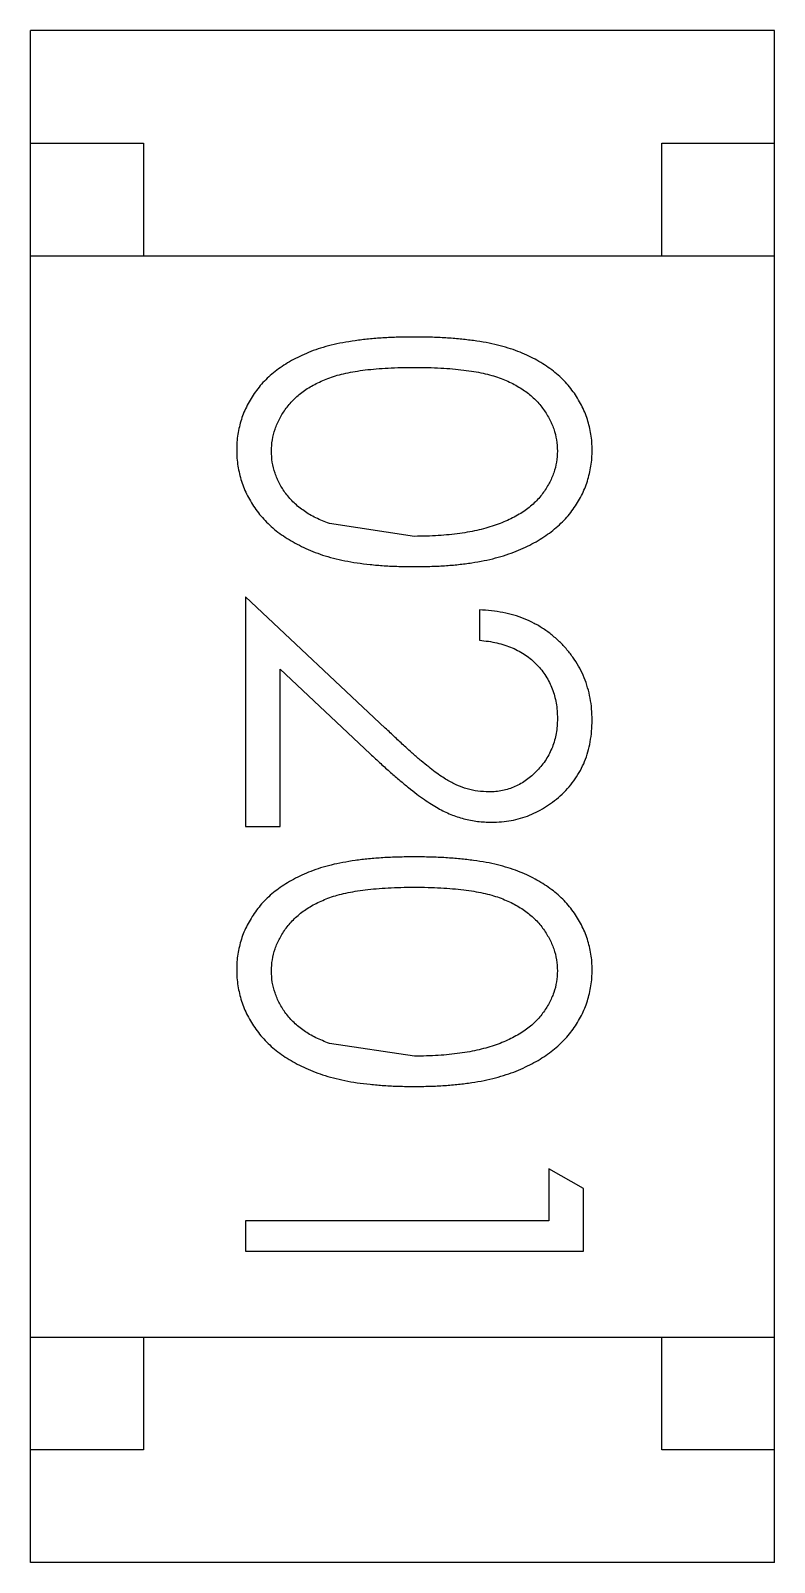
# Model space of a CAD drawing. Header units: millimetres. Extents: x -35.9 to 51.6, y -31.6 to 17.9.
# Drawn here: x 28.24 to 28.57, y -12.301 to -11.621 of the extents above; entities that cross this region are included whole.
import ezdxf

# ---------------------------------------------------------------- set-up
doc = ezdxf.new("R2010")
doc.units = ezdxf.units.MM
doc.header["$LTSCALE"] = 1.21
doc.header["$MEASUREMENT"] = 0
doc.layers.get('0').update_dxf_attribs({"linetype": 'CONTINUOUS'})

msp = doc.modelspace()

# ---------------------------------------------------------------- linework, layer by layer
at = {"color": 7, "linetype": 'Continuous'}
for p, q in [((28.23951, -12.30126), (28.23951, -11.62126)), ((28.56951, -11.62126), (28.23951, -11.62126)), ((28.56951, -12.30126), (28.56951, -11.62126)), ((28.23951, -11.67126), (28.28951, -11.67126)), ((28.28951, -11.67126), (28.28951, -11.72126)), ((28.51951, -11.72126), (28.51951, -11.67126)), ((28.51951, -11.67126), (28.56951, -11.67126)), ((28.23951, -11.72126), (28.56951, -11.72126)), ((28.40979, -11.84576), (28.37208, -11.84008)), ((28.33479, -11.87268), (28.33479, -11.9746)), ((28.39687, -11.93085), (28.33479, -11.87268)), ((28.43864, -11.87845), (28.43864, -11.89191)), ((28.35018, -11.9746), (28.35018, -11.9048)), ((28.35018, -11.9048), (28.39023, -11.94233)), ((28.33479, -11.9746), (28.35018, -11.9746)), ((28.40979, -12.07653), (28.37208, -12.07085)), ((28.46941, -12.12653), (28.46941, -12.1496)), ((28.48479, -12.13533), (28.46941, -12.12653)), ((28.48479, -12.16306), (28.48479, -12.13533)), ((28.33479, -12.1496), (28.33479, -12.16306)), ((28.46941, -12.1496), (28.33479, -12.1496)), ((28.33479, -12.16306), (28.48479, -12.16306)), ((28.23951, -12.20126), (28.56951, -12.20126)), ((28.28951, -12.20126), (28.28951, -12.25126)), ((28.51951, -12.25126), (28.51951, -12.20126)), ((28.28951, -12.25126), (28.23951, -12.25126)), ((28.56951, -12.25126), (28.51951, -12.25126)), ((28.56951, -12.30126), (28.23951, -12.30126))]:
    msp.add_line(p, q, dxfattribs=at)
for points, knots in [([(28.40973, -11.7573), (28.40735, -11.75731), (28.40271, -11.75734), (28.39594, -11.75764), (28.38959, -11.75814), (28.38364, -11.75886), (28.37811, -11.75976), (28.37296, -11.76081), (28.36824, -11.76214), (28.36391, -11.76365), (28.35991, -11.76535), (28.35618, -11.76721), (28.35272, -11.76922), (28.34951, -11.7714), (28.34654, -11.7737), (28.34381, -11.77617), (28.34138, -11.77883), (28.33918, -11.78162), (28.33726, -11.78454), (28.33557, -11.78756), (28.33411, -11.79065), (28.33299, -11.79385), (28.33207, -11.79712), (28.33141, -11.80047), (28.331, -11.80393), (28.33096, -11.80626), (28.33094, -11.80745)], [0, 0, 0, 0, 0.068113, 0.132564, 0.193427, 0.250218, 0.303569, 0.353576, 0.400235, 0.443586, 0.484619, 0.524292, 0.56238, 0.599049, 0.63494, 0.669782, 0.704009, 0.737842, 0.771098, 0.803896, 0.836415, 0.868639, 0.900715, 0.933378, 0.966213, 1, 1, 1, 1]), ([(28.48864, -11.80745), (28.48862, -11.80626), (28.48858, -11.80393), (28.48817, -11.80047), (28.48752, -11.79711), (28.48657, -11.79382), (28.48541, -11.7906), (28.48395, -11.78748), (28.48223, -11.78446), (28.48028, -11.7815), (28.47806, -11.77869), (28.47562, -11.77602), (28.4729, -11.77356), (28.46994, -11.77123), (28.46672, -11.76909), (28.46329, -11.76705), (28.45958, -11.76523), (28.45562, -11.76356), (28.45131, -11.76208), (28.44661, -11.7608), (28.4415, -11.75968), (28.43596, -11.75884), (28.42999, -11.75815), (28.42361, -11.75764), (28.41681, -11.75734), (28.41214, -11.75731), (28.40973, -11.7573)], [0, 0, 0, 0, 0.033742, 0.066533, 0.099153, 0.13154, 0.164087, 0.196563, 0.229707, 0.263315, 0.297504, 0.331686, 0.366482, 0.4021, 0.438958, 0.476748, 0.515985, 0.556589, 0.599519, 0.645765, 0.695487, 0.748721, 0.805687, 0.866754, 0.931405, 1, 1, 1, 1]), ([(28.34633, -11.8079), (28.34641, -11.80625), (28.34658, -11.80294), (28.34788, -11.79807), (28.34995, -11.79333), (28.35233, -11.78956), (28.35463, -11.78671), (28.35655, -11.78465), (28.35871, -11.78277), (28.36102, -11.78099), (28.36353, -11.77936), (28.36624, -11.7779), (28.36914, -11.77654), (28.37225, -11.77529), (28.37566, -11.7742), (28.37943, -11.77328), (28.38358, -11.77252), (28.38808, -11.77184), (28.39298, -11.77139), (28.39825, -11.77103), (28.4039, -11.77077), (28.40779, -11.77076), (28.40979, -11.77076)], [0, 0, 0, 0, 0.060034, 0.120278, 0.182348, 0.247919, 0.281641, 0.315701, 0.350322, 0.385703, 0.421819, 0.459196, 0.497866, 0.538301, 0.58121, 0.628183, 0.679403, 0.734699, 0.794074, 0.858416, 0.927049, 1, 1, 1, 1]), ([(28.40979, -11.77076), (28.4118, -11.77076), (28.41571, -11.77077), (28.42137, -11.77103), (28.42666, -11.77137), (28.43155, -11.7719), (28.43609, -11.77249), (28.44022, -11.77332), (28.44398, -11.77423), (28.44739, -11.77532), (28.4505, -11.77657), (28.45341, -11.77792), (28.45611, -11.77942), (28.45862, -11.78105), (28.46095, -11.7828), (28.46307, -11.78469), (28.46502, -11.78671), (28.46726, -11.78957), (28.46962, -11.79331), (28.47176, -11.79801), (28.47299, -11.80292), (28.47317, -11.80624), (28.47325, -11.8079)], [0, 0, 0, 0, 0.073302, 0.142286, 0.206253, 0.266017, 0.321612, 0.372532, 0.419497, 0.462398, 0.502825, 0.541489, 0.579034, 0.615143, 0.650298, 0.684912, 0.718701, 0.752189, 0.817245, 0.879117, 0.939613, 1, 1, 1, 1]), ([(28.33094, -11.80745), (28.33096, -11.80864), (28.331, -11.81101), (28.33145, -11.81453), (28.3321, -11.81797), (28.33303, -11.82131), (28.33425, -11.82457), (28.33568, -11.82777), (28.33744, -11.83086), (28.33942, -11.83387), (28.34168, -11.83676), (28.34421, -11.83949), (28.34698, -11.84209), (28.35003, -11.8445), (28.35333, -11.84675), (28.3569, -11.84882), (28.3607, -11.85075), (28.36477, -11.85252), (28.36915, -11.85415), (28.3739, -11.85546), (28.37899, -11.85664), (28.38444, -11.8576), (28.39026, -11.8583), (28.39643, -11.85885), (28.40297, -11.85914), (28.40744, -11.85919), (28.40973, -11.85922)], [0, 0, 0, 0, 0.033824, 0.067298, 0.10028, 0.133019, 0.165736, 0.198792, 0.232372, 0.266409, 0.301016, 0.336196, 0.371972, 0.408574, 0.446394, 0.485225, 0.525372, 0.567224, 0.611081, 0.65775, 0.70702, 0.759235, 0.814484, 0.873227, 0.934937, 1, 1, 1, 1]), ([(28.37208, -11.84008), (28.37103, -11.83969), (28.36899, -11.83893), (28.36605, -11.8376), (28.36333, -11.83614), (28.36081, -11.83453), (28.3585, -11.83278), (28.35636, -11.83094), (28.35444, -11.82893), (28.3522, -11.82612), (28.34985, -11.82243), (28.34785, -11.81772), (28.34653, -11.81288), (28.3464, -11.80956), (28.34633, -11.8079)], [0, 0, 0, 0, 0.075949, 0.148549, 0.218996, 0.286119, 0.351826, 0.416074, 0.478265, 0.540325, 0.660405, 0.774606, 0.887187, 1, 1, 1, 1]), ([(28.40973, -11.85922), (28.41203, -11.85919), (28.41652, -11.85914), (28.42309, -11.85885), (28.4293, -11.85831), (28.43514, -11.85757), (28.44062, -11.85661), (28.44574, -11.85546), (28.45049, -11.85403), (28.45491, -11.85245), (28.45899, -11.85062), (28.46284, -11.84872), (28.46639, -11.84659), (28.4697, -11.84436), (28.47272, -11.84193), (28.4755, -11.83937), (28.47802, -11.83665), (28.48025, -11.83377), (28.48225, -11.8308), (28.48395, -11.82771), (28.48541, -11.82454), (28.48657, -11.82128), (28.48751, -11.81795), (28.48818, -11.81452), (28.48857, -11.81101), (28.48862, -11.80864), (28.48864, -11.80745)], [0, 0, 0, 0, 0.065278, 0.127205, 0.186168, 0.241675, 0.294115, 0.343609, 0.390387, 0.434463, 0.476646, 0.517002, 0.555936, 0.593716, 0.630057, 0.665601, 0.700745, 0.734917, 0.768681, 0.802087, 0.834849, 0.867433, 0.900138, 0.932806, 0.966212, 1, 1, 1, 1]), ([(28.47325, -11.8079), (28.47317, -11.80954), (28.47299, -11.81282), (28.47176, -11.81767), (28.46961, -11.82234), (28.46727, -11.82609), (28.46498, -11.82895), (28.46297, -11.83099), (28.46076, -11.83295), (28.45827, -11.83475), (28.45556, -11.83644), (28.45261, -11.83799), (28.44944, -11.83945), (28.44602, -11.84077), (28.44234, -11.84192), (28.43844, -11.843), (28.43426, -11.8438), (28.42986, -11.84455), (28.42519, -11.84506), (28.42029, -11.84551), (28.41512, -11.84569), (28.41159, -11.84573), (28.40979, -11.84576)], [0, 0, 0, 0, 0.059689, 0.119507, 0.181075, 0.246162, 0.279894, 0.314468, 0.350403, 0.387474, 0.426147, 0.466624, 0.508745, 0.553328, 0.600058, 0.649177, 0.700552, 0.754894, 0.811825, 0.871514, 0.934319, 1, 1, 1, 1]), ([(28.48864, -11.92737), (28.4886, -11.92569), (28.48853, -11.9224), (28.48785, -11.91757), (28.48673, -11.91294), (28.48521, -11.90851), (28.4832, -11.9043), (28.48078, -11.90028), (28.47793, -11.89646), (28.47462, -11.89291), (28.47101, -11.88964), (28.46711, -11.88676), (28.46295, -11.88433), (28.45856, -11.8823), (28.45393, -11.88067), (28.44904, -11.87952), (28.44393, -11.87871), (28.44042, -11.87854), (28.43864, -11.87845)], [0, 0, 0, 0, 0.06445, 0.126725, 0.187421, 0.247417, 0.306749, 0.366595, 0.427749, 0.490235, 0.553031, 0.614805, 0.676505, 0.738096, 0.801021, 0.864897, 0.931209, 1, 1, 1, 1]), ([(28.43864, -11.89191), (28.43997, -11.89204), (28.44258, -11.89229), (28.44635, -11.89303), (28.44991, -11.89397), (28.45323, -11.89521), (28.45631, -11.89672), (28.45917, -11.89846), (28.46181, -11.90045), (28.46418, -11.90272), (28.46631, -11.90518), (28.46819, -11.9078), (28.46976, -11.91058), (28.47102, -11.91351), (28.47201, -11.91659), (28.47274, -11.91982), (28.47316, -11.9232), (28.47322, -11.9255), (28.47325, -11.92668)], [0, 0, 0, 0, 0.073648, 0.143686, 0.210962, 0.275557, 0.338064, 0.399311, 0.4594, 0.51934, 0.579024, 0.637809, 0.695959, 0.754122, 0.813113, 0.873453, 0.935561, 1, 1, 1, 1]), ([(28.47325, -11.92668), (28.47322, -11.9278), (28.47316, -11.93), (28.47273, -11.93323), (28.47204, -11.93633), (28.47105, -11.9393), (28.46978, -11.94214), (28.46824, -11.94484), (28.46639, -11.9474), (28.46431, -11.94981), (28.46203, -11.95202), (28.4596, -11.95392), (28.45709, -11.95557), (28.45445, -11.95692), (28.45169, -11.95795), (28.44884, -11.95866), (28.44588, -11.95914), (28.44387, -11.95919), (28.44284, -11.95922)], [0, 0, 0, 0, 0.068027, 0.133505, 0.19695, 0.26027, 0.322741, 0.384982, 0.448465, 0.513424, 0.578224, 0.640011, 0.700094, 0.760067, 0.819012, 0.877878, 0.938035, 1, 1, 1, 1]), ([(28.44284, -11.95922), (28.44122, -11.95916), (28.43798, -11.95903), (28.43319, -11.95799), (28.42854, -11.95629), (28.42473, -11.95431), (28.42162, -11.95227), (28.41893, -11.95038), (28.416, -11.94803), (28.41272, -11.94538), (28.40918, -11.94229), (28.40533, -11.93884), (28.40119, -11.93499), (28.39835, -11.93227), (28.39687, -11.93085)], [0, 0, 0, 0, 0.088014, 0.174976, 0.2638, 0.355443, 0.406413, 0.465519, 0.533076, 0.609353, 0.693899, 0.787171, 0.889197, 1, 1, 1, 1]), ([(28.44405, -11.97268), (28.44553, -11.97264), (28.44845, -11.97255), (28.45276, -11.97198), (28.45691, -11.97097), (28.46093, -11.96964), (28.46477, -11.96783), (28.46847, -11.96566), (28.47205, -11.96313), (28.4754, -11.96019), (28.47854, -11.95699), (28.4812, -11.95344), (28.48351, -11.94969), (28.48543, -11.94571), (28.48686, -11.94145), (28.48787, -11.93696), (28.48852, -11.93224), (28.4886, -11.92901), (28.48864, -11.92737)], [0, 0, 0, 0, 0.06271, 0.123347, 0.183401, 0.242828, 0.302097, 0.36242, 0.423725, 0.487032, 0.550491, 0.612709, 0.674265, 0.73617, 0.799211, 0.863483, 0.930525, 1, 1, 1, 1]), ([(28.39023, -11.94233), (28.39177, -11.94377), (28.39474, -11.94654), (28.39909, -11.95049), (28.40322, -11.95405), (28.4071, -11.95724), (28.41072, -11.9601), (28.41411, -11.96256), (28.41726, -11.96466), (28.42109, -11.967), (28.42583, -11.96931), (28.43173, -11.97123), (28.43781, -11.97246), (28.44196, -11.97261), (28.44405, -11.97268)], [0, 0, 0, 0, 0.09953, 0.192079, 0.277712, 0.357454, 0.429648, 0.495771, 0.555538, 0.608657, 0.707578, 0.804328, 0.901298, 1, 1, 1, 1]), ([(28.40973, -11.98806), (28.40735, -11.98808), (28.40271, -11.98811), (28.39594, -11.98841), (28.38959, -11.98891), (28.38364, -11.98963), (28.37811, -11.99053), (28.37296, -11.99158), (28.36824, -11.99291), (28.36391, -11.99442), (28.35991, -11.99612), (28.35618, -11.99798), (28.35272, -11.99999), (28.34951, -12.00217), (28.34654, -12.00447), (28.34381, -12.00694), (28.34138, -12.0096), (28.33918, -12.01239), (28.33726, -12.01531), (28.33557, -12.01833), (28.33411, -12.02142), (28.33299, -12.02462), (28.33207, -12.02789), (28.33141, -12.03124), (28.331, -12.0347), (28.33096, -12.03703), (28.33094, -12.03822)], [0, 0, 0, 0, 0.068113, 0.132564, 0.193427, 0.250218, 0.303569, 0.353576, 0.400235, 0.443586, 0.484619, 0.524292, 0.56238, 0.599049, 0.63494, 0.669782, 0.704009, 0.737842, 0.771098, 0.803896, 0.836415, 0.868639, 0.900715, 0.933378, 0.966213, 1, 1, 1, 1]), ([(28.48864, -12.03822), (28.48862, -12.03703), (28.48858, -12.0347), (28.48817, -12.03124), (28.48752, -12.02787), (28.48657, -12.02459), (28.48541, -12.02137), (28.48395, -12.01825), (28.48223, -12.01522), (28.48028, -12.01227), (28.47806, -12.00946), (28.47562, -12.00679), (28.4729, -12.00433), (28.46994, -12.002), (28.46672, -11.99986), (28.46329, -11.99782), (28.45958, -11.996), (28.45562, -11.99433), (28.45131, -11.99285), (28.44661, -11.99157), (28.4415, -11.99045), (28.43596, -11.98961), (28.42999, -11.98891), (28.42361, -11.98841), (28.41681, -11.98811), (28.41214, -11.98808), (28.40973, -11.98806)], [0, 0, 0, 0, 0.033742, 0.066533, 0.099153, 0.13154, 0.164087, 0.196563, 0.229707, 0.263315, 0.297504, 0.331686, 0.366482, 0.4021, 0.438958, 0.476748, 0.515985, 0.556589, 0.599519, 0.645765, 0.695487, 0.748721, 0.805687, 0.866754, 0.931405, 1, 1, 1, 1]), ([(28.34633, -12.03867), (28.34641, -12.03702), (28.34658, -12.03371), (28.34788, -12.02884), (28.34995, -12.0241), (28.35233, -12.02033), (28.35463, -12.01748), (28.35655, -12.01542), (28.35871, -12.01354), (28.36102, -12.01176), (28.36353, -12.01013), (28.36624, -12.00867), (28.36914, -12.00731), (28.37225, -12.00606), (28.37566, -12.00497), (28.37943, -12.00405), (28.38358, -12.00329), (28.38808, -12.00261), (28.39298, -12.00215), (28.39825, -12.0018), (28.4039, -12.00154), (28.40779, -12.00153), (28.40979, -12.00153)], [0, 0, 0, 0, 0.060034, 0.120278, 0.182348, 0.247919, 0.281641, 0.315701, 0.350322, 0.385703, 0.421819, 0.459196, 0.497866, 0.538301, 0.58121, 0.628183, 0.679403, 0.734699, 0.794074, 0.858416, 0.927049, 1, 1, 1, 1]), ([(28.40979, -12.00153), (28.4118, -12.00153), (28.41571, -12.00154), (28.42137, -12.0018), (28.42666, -12.00214), (28.43155, -12.00267), (28.43609, -12.00326), (28.44022, -12.00409), (28.44398, -12.005), (28.44739, -12.00609), (28.4505, -12.00734), (28.45341, -12.00869), (28.45611, -12.01019), (28.45862, -12.01182), (28.46095, -12.01356), (28.46307, -12.01546), (28.46502, -12.01747), (28.46726, -12.02034), (28.46962, -12.02408), (28.47176, -12.02878), (28.47299, -12.03369), (28.47317, -12.03701), (28.47325, -12.03867)], [0, 0, 0, 0, 0.073302, 0.142286, 0.206253, 0.266017, 0.321612, 0.372532, 0.419497, 0.462398, 0.502825, 0.541489, 0.579034, 0.615143, 0.650298, 0.684912, 0.718701, 0.752189, 0.817245, 0.879117, 0.939613, 1, 1, 1, 1]), ([(28.33094, -12.03822), (28.33096, -12.03941), (28.331, -12.04178), (28.33145, -12.0453), (28.3321, -12.04873), (28.33303, -12.05208), (28.33425, -12.05534), (28.33568, -12.05854), (28.33744, -12.06163), (28.33942, -12.06464), (28.34168, -12.06753), (28.34421, -12.07026), (28.34698, -12.07286), (28.35003, -12.07527), (28.35333, -12.07752), (28.3569, -12.07959), (28.3607, -12.08152), (28.36477, -12.08329), (28.36915, -12.08491), (28.3739, -12.08623), (28.37899, -12.08741), (28.38444, -12.08837), (28.39026, -12.08907), (28.39643, -12.08962), (28.40297, -12.08991), (28.40744, -12.08996), (28.40973, -12.08999)], [0, 0, 0, 0, 0.033824, 0.067298, 0.10028, 0.133019, 0.165736, 0.198792, 0.232372, 0.266409, 0.301016, 0.336196, 0.371972, 0.408574, 0.446394, 0.485225, 0.525372, 0.567224, 0.611081, 0.65775, 0.70702, 0.759235, 0.814484, 0.873227, 0.934937, 1, 1, 1, 1]), ([(28.37208, -12.07085), (28.37103, -12.07046), (28.36899, -12.0697), (28.36605, -12.06837), (28.36333, -12.06691), (28.36081, -12.0653), (28.3585, -12.06355), (28.35636, -12.06171), (28.35444, -12.0597), (28.3522, -12.05689), (28.34985, -12.0532), (28.34785, -12.04849), (28.34653, -12.04365), (28.3464, -12.04033), (28.34633, -12.03867)], [0, 0, 0, 0, 0.075949, 0.148549, 0.218996, 0.286119, 0.351826, 0.416074, 0.478265, 0.540325, 0.660405, 0.774606, 0.887187, 1, 1, 1, 1]), ([(28.40973, -12.08999), (28.41203, -12.08996), (28.41652, -12.08991), (28.42309, -12.08962), (28.4293, -12.08908), (28.43514, -12.08834), (28.44062, -12.08738), (28.44574, -12.08622), (28.45049, -12.0848), (28.45491, -12.08322), (28.45899, -12.08139), (28.46284, -12.07948), (28.46639, -12.07736), (28.4697, -12.07513), (28.47272, -12.0727), (28.4755, -12.07014), (28.47802, -12.06742), (28.48025, -12.06454), (28.48225, -12.06157), (28.48395, -12.05848), (28.48541, -12.05531), (28.48657, -12.05205), (28.48751, -12.04871), (28.48818, -12.04529), (28.48857, -12.04178), (28.48862, -12.03941), (28.48864, -12.03822)], [0, 0, 0, 0, 0.065278, 0.127205, 0.186168, 0.241675, 0.294115, 0.343609, 0.390387, 0.434463, 0.476646, 0.517002, 0.555936, 0.593716, 0.630057, 0.665601, 0.700745, 0.734917, 0.768681, 0.802087, 0.834849, 0.867433, 0.900138, 0.932806, 0.966212, 1, 1, 1, 1]), ([(28.47325, -12.03867), (28.47317, -12.0403), (28.47299, -12.04359), (28.47176, -12.04844), (28.46961, -12.05311), (28.46727, -12.05685), (28.46498, -12.05972), (28.46297, -12.06176), (28.46076, -12.06372), (28.45827, -12.06552), (28.45556, -12.06721), (28.45261, -12.06876), (28.44944, -12.07022), (28.44602, -12.07154), (28.44234, -12.07269), (28.43844, -12.07377), (28.43426, -12.07457), (28.42986, -12.07532), (28.42519, -12.07583), (28.42029, -12.07628), (28.41512, -12.07646), (28.41159, -12.0765), (28.40979, -12.07653)], [0, 0, 0, 0, 0.059689, 0.119507, 0.181075, 0.246162, 0.279894, 0.314468, 0.350403, 0.387474, 0.426147, 0.466624, 0.508745, 0.553328, 0.600058, 0.649177, 0.700552, 0.754894, 0.811825, 0.871514, 0.934319, 1, 1, 1, 1])]:
    msp.add_open_spline(points, degree=3, knots=knots, dxfattribs=at)

doc.saveas('drawing.dxf')
